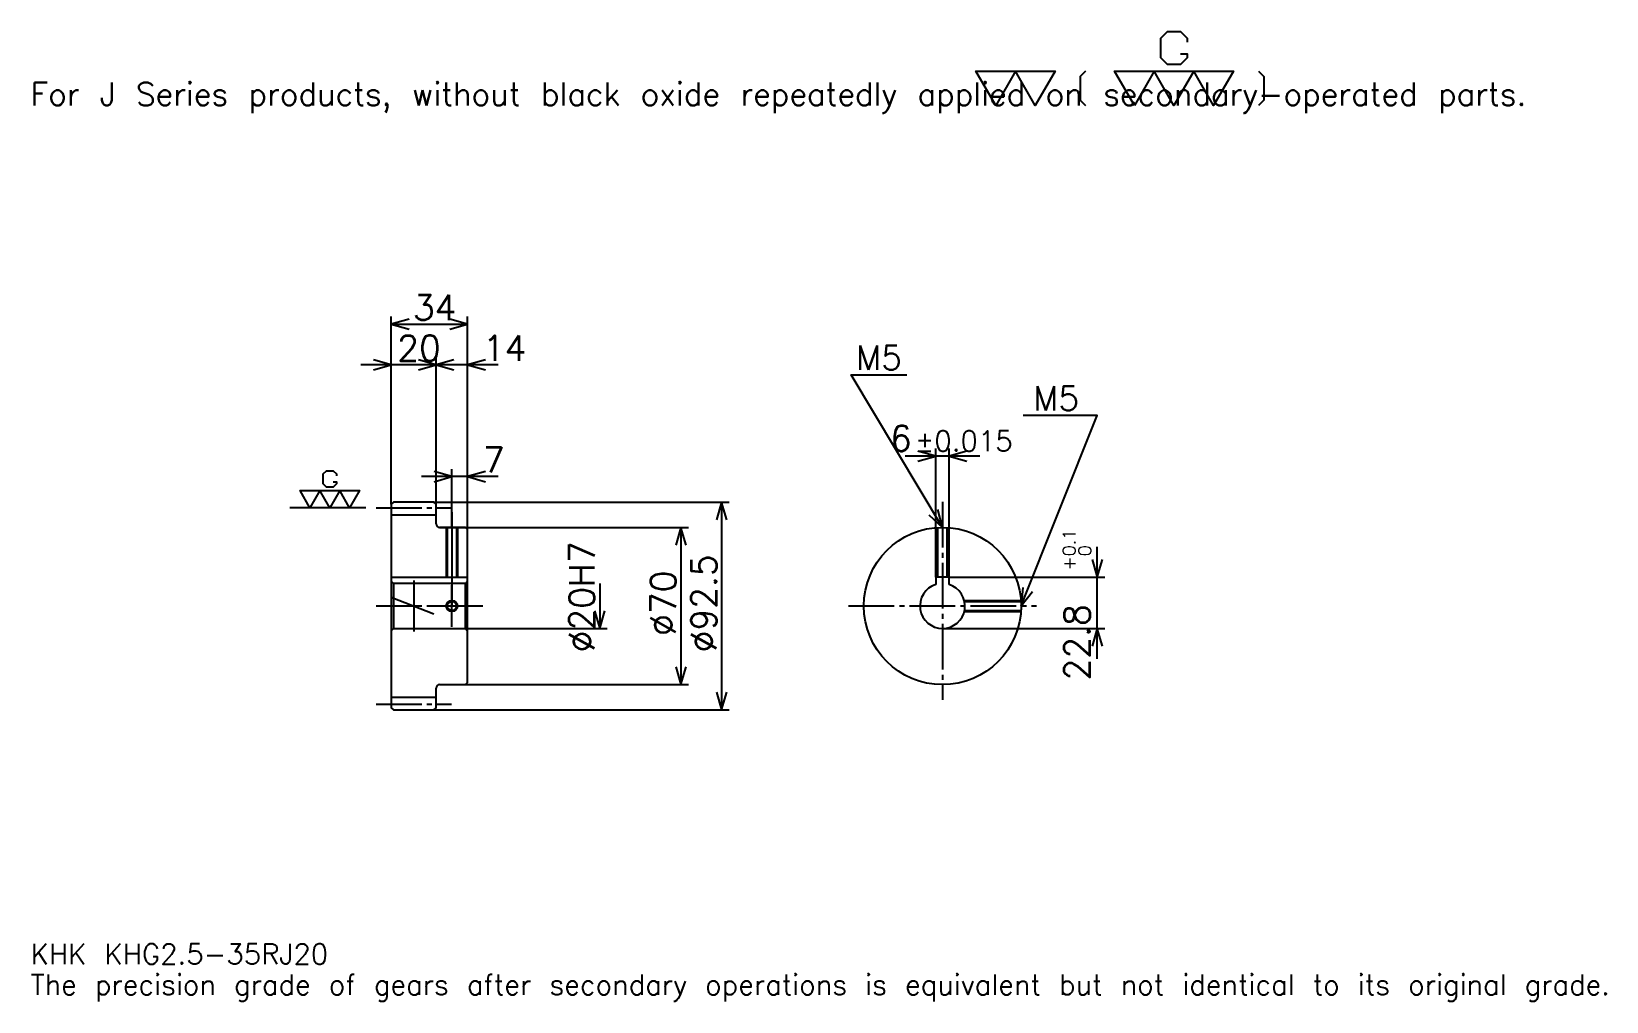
# Model space of a CAD drawing. Extents: x 23 to 724, y 8 to 440.
import ezdxf

# ---------------------------------------------------------------- set-up
doc = ezdxf.new("R2010")
doc.units = 0
doc.linetypes.add('DASHDOT', pattern=[27.130436, 20.347826, -2.26087, 2.26087, -2.26087])
doc.layers.get('0').update_dxf_attribs({"linetype": 'CONTINUOUS'})
doc.layers.add('DASHDOT', color=6, linetype='DASHDOT')
doc.styles.add('KANJI', font='TXT', dxfattribs={"bigfont": 'BIGFONT'})

msp = doc.modelspace()

# ---------------------------------------------------------------- linework, layer by layer
at = {"color": 5}
for p, q in [((183.130447, 230.510864), (183.130447, 313.032593)), ((183.130447, 309.641296), (217.130447, 309.641296)), ((217.130447, 230.510864), (217.130447, 313.032593)), ((203.130447, 230.510864), (203.130447, 294.945648)), ((216.695663, 291.554352), (169.565231, 291.554352)), ((230.695663, 291.554352), (189.565231, 291.554352)), ((425.478271, 197.060867), (425.478271, 254.304352)), ((431.478271, 197.060867), (431.478271, 254.304352)), ((445.043518, 250.91304), (411.913055, 250.91304)), ((230.695663, 241.815216), (196.565231, 241.815216)), ((210.130447, 230.510864), (210.130447, 245.206512)), ((183.130447, 229.510864), (183.130447, 230.510864)), ((202.130447, 230.510864), (217.130447, 230.510864)), ((203.130447, 229.510864), (203.130447, 230.510864)), ((210.130447, 219.260864), (210.130447, 230.510864)), ((210.130447, 219.260864), (210.130447, 230.510864)), ((217.130447, 230.510864), (333.565247, 230.510864)), ((217.130447, 218.260864), (217.130447, 230.510864)), ((330.17395, 230.510864), (330.17395, 138.010864)), ((204.630447, 219.260864), (217.130447, 219.260864)), ((217.130447, 219.260864), (315.478271, 219.260864)), ((312.086975, 219.260864), (312.086975, 149.260864)), ((497.391296, 160.695648), (497.391296, 210.626083)), ((431.478271, 197.060867), (500.782593, 197.060867)), ((275.913055, 194.260864), (275.913055, 174.260864)), ((217.130447, 174.260864), (279.304352, 174.260864)), ((428.478271, 174.260864), (500.782593, 174.260864)), ((204.630447, 149.260864), (217.130447, 149.260864)), ((217.130447, 149.260864), (315.478271, 149.260864)), ((202.130447, 138.010864), (217.130447, 138.010864)), ((217.130447, 138.010864), (333.565247, 138.010864))]:
    msp.add_line(p, q, dxfattribs=at)
at = {"color": 7}
for p, q in [((171.826096, 228.010864), (137.913055, 228.010864)), ((193.130447, 195.565216), (193.130447, 172.956512))]:
    msp.add_line(p, q, dxfattribs=at)
at = {"color": 4}
for p, q in [((183.130447, 224.885864), (203.130447, 224.885864)), ((183.130447, 197.060867), (217.130447, 197.060867)), ((184.130447, 194.260864), (184.130447, 174.260864)), ((216.130447, 194.260864), (217.130447, 195.260864)), ((216.130447, 174.260864), (217.130447, 173.260864)), ((183.130447, 143.635864), (203.130447, 143.635864))]:
    msp.add_line(p, q, dxfattribs=at)
at = {"color": 7}
for points in [[(534.469604, 429.881714), (537.408691, 429.881714), (537.408691, 428.118256), (534.469604, 425.179138), (528.591309, 425.179138), (525.652161, 428.118256), (525.652161, 436.935638), (528.591309, 439.874786), (534.469604, 439.874786), (537.408691, 436.935638), (537.408691, 435.17218)], [(452.17392, 406.956512), (443.356537, 422.23999), (478.626099, 422.23999), (469.808716, 406.956512), (460.991302, 422.23999), (452.17392, 406.956512)], [(492.146088, 422.23999), (489.7948, 419.888672), (489.7948, 409.307831), (492.146088, 406.956512)], [(513.89563, 406.956512), (505.078278, 422.23999), (557.982605, 422.23999), (549.165222, 406.956512), (540.347839, 422.23999), (531.530457, 406.956512), (522.713074, 422.23999), (513.89563, 406.956512)], [(569.151306, 422.23999), (571.502625, 419.888672), (571.502625, 409.307831), (569.151306, 406.956512)], [(157.2435, 239.47348), (158.713058, 239.47348), (158.713058, 238.591736), (157.2435, 237.122162), (154.304367, 237.122162), (152.834793, 238.591736), (152.834793, 243.000427), (154.304367, 244.470001), (157.2435, 244.470001), (158.713058, 243.000427), (158.713058, 242.118683)], [(146.956543, 228.010864), (142.547836, 235.652603), (169.000015, 235.652603), (164.591324, 228.010864), (160.182617, 235.652603), (155.773926, 228.010864), (151.365234, 235.652603), (146.956543, 228.010864)]]:
    msp.add_lwpolyline(points, dxfattribs=at)
at = {"color": 5}
for points in [[(191.043488, 311.902161), (183.130447, 309.641296), (191.043488, 307.380432)], [(209.217407, 307.380432), (217.130447, 309.641296), (209.217407, 311.902161)], [(175.217407, 289.293457), (183.130447, 291.554352), (175.217407, 293.815216)], [(195.217407, 289.293457), (203.130447, 291.554352), (195.217407, 293.815216)], [(211.043488, 293.815216), (203.130447, 291.554352), (211.043488, 289.293457)], [(225.043488, 293.815216), (217.130447, 291.554352), (225.043488, 289.293457)], [(428.478271, 219.260864), (387.782623, 287.086945), (412.652191, 287.086945)], [(463.478271, 184.260864), (497.391296, 269), (464.382629, 269)], [(417.565247, 248.652161), (425.478271, 250.91304), (417.565247, 253.17392)], [(439.391296, 253.17392), (431.478271, 250.91304), (439.391296, 248.652161)], [(202.217407, 239.554352), (210.130447, 241.815216), (202.217407, 244.07608)], [(225.043488, 244.07608), (217.130447, 241.815216), (225.043488, 239.554352)], [(332.434814, 222.597824), (330.17395, 230.510864), (327.913086, 222.597824)], [(422.468384, 224.883026), (428.478271, 219.260864), (426.345703, 227.209442)], [(314.347839, 211.347824), (312.086975, 219.260864), (309.82608, 211.347824)], [(495.130432, 204.973907), (497.391296, 197.060867), (499.652161, 204.973907)], [(464.319397, 192.447464), (463.478271, 184.260864), (468.517456, 190.76738)], [(273.652191, 182.173904), (275.913055, 174.260864), (278.17392, 182.173904)], [(499.652161, 166.347824), (497.391296, 174.260864), (495.130432, 166.347824)], [(309.82608, 157.173904), (312.086975, 149.260864), (314.347839, 157.173904)], [(327.913086, 145.923904), (330.17395, 138.010864), (332.434814, 145.923904)]]:
    msp.add_lwpolyline(points, dxfattribs=at)
at = {"color": 4}
for points in [[(203.130447, 220.760864), (203.130447, 229.510864), (202.130447, 230.510864), (184.130447, 230.510864), (183.130447, 229.510864), (183.130447, 173.260864)], [(204.630447, 149.260864), (216.130447, 149.260864), (217.130447, 150.260864), (217.130447, 218.260864), (216.130447, 219.260864), (204.630447, 219.260864)], [(207.630447, 219.260864), (207.630447, 197.060867)], [(208.065445, 219.260864), (208.065445, 197.060867)], [(212.19545, 219.260864), (212.19545, 197.060867)], [(212.630447, 219.260864), (212.630447, 197.060867)], [(425.978271, 197.060867), (425.978271, 219.171463)], [(426.413269, 197.060867), (426.413269, 219.19989)], [(430.543274, 197.060867), (430.543274, 219.19989)], [(430.978271, 197.060867), (430.978271, 219.171463)], [(431.478271, 193.800262), (431.478271, 197.060867), (425.478271, 197.060867), (425.478271, 193.800262)], [(183.130447, 173.260864), (184.130447, 174.260864), (216.130447, 174.260864), (216.130447, 194.260864), (184.130447, 194.260864), (183.130447, 195.260864)], [(438.160736, 186.760864), (463.388855, 186.760864)], [(438.262756, 186.325867), (463.417297, 186.325867)], [(438.160736, 181.760864), (463.388855, 181.760864)], [(438.262756, 182.195862), (463.417297, 182.195862)], [(183.130447, 173.260864), (183.130447, 139.010864), (184.130447, 138.010864), (202.130447, 138.010864), (203.130447, 139.010864), (203.130447, 147.760864)]]:
    msp.add_lwpolyline(points, dxfattribs=at)
for centre, radius in [((428.478271, 184.260864), 35), ((210.130447, 184.260864), 2.065)]:
    msp.add_circle(centre, radius, dxfattribs=at)
at = {"color": 7}
msp.add_circle((210.130447, 184.260864), 2.5, dxfattribs=at)
at = {"color": 4}
for centre, radius, start, end in [((204.630447, 220.760864), 1.5, 180, 270), ((428.478271, 184.260864), 10, 107.457602748, 72.542397252), ((204.630447, 147.760864), 1.5, 90, 180)]:
    msp.add_arc(centre, radius, start, end, dxfattribs=at)
at = {"layer": 'DASHDOT', "color": 7}
for p, q in [((176.347839, 228.010864), (209.913055, 228.010864)), ((428.478271, 230.565216), (428.478271, 142.478256)), ((210.130447, 219.260864), (210.130447, 184.260864)), ((176.347839, 184.260864), (223.913055, 184.260864)), ((183.130447, 188.199966), (203.130447, 180.321762)), ((386.695679, 184.260864), (470.260864, 184.260864)), ((176.347839, 140.510864), (209.913055, 140.510864))]:
    msp.add_line(p, q, dxfattribs=at)
for points in [[(210.130447, 226.043472), (210.130447, 190.278259)], [(210.130447, 174.978256), (210.130447, 193.543472)], [(200.847839, 184.260864), (219.413055, 184.260864)]]:
    msp.add_lwpolyline(points, dxfattribs=at)

# ---------------------------------------------------------------- texts
at = {"color": 7, "style": 'KANJI'}
for s, height, p in [('For J Series products, without black oxide repeatedly applied on secondary-operated parts.', 10.173913, (22.608696, 406.956512)), ('34', 11.304348, (192.782623, 311.449982)), ('20', 11.304348, (185.782623, 293.363037)), ('14', 11.304348, (223.913055, 293.363037)), ('M5', 10.852174, (390.043488, 289.347839)), ('M5', 10.852174, (468.904358, 271.260864)), ('6', 11.304348, (405.14386, 253.17392)), ('%%p0.015', 9.043478, (416.333771, 253.17392)), ('7', 11.304348, (223.913055, 243.623901)), ('KHK KHG2.5-35RJ20', 9.043478, (22.608696, 24.869566)), ('The precision grade of gears after secondary operations is equivalent but not identical to its original grade.', 9.043478, (22.608696, 11.304348))]:
    msp.add_text(s, height=height, dxfattribs=at).set_placement(p)
for s, height, p in [('%%c20H7', 11.304348, (273.652191, 163.630432)), ('0.1', 5.652174, (487.669556, 206.408249)), ('0', 5.652174, (494.678284, 206.408249)), ('%%c92.5', 11.304348, (327.913086, 163.630432)), ('+', 5.652174, (487.669556, 200.077805)), ('%%c70', 11.304348, (309.82608, 170.978256)), ('22.8', 11.304348, (494, 151.148117))]:
    msp.add_text(s, height=height, rotation=90, dxfattribs=at).set_placement(p)

doc.saveas('drawing.dxf')
